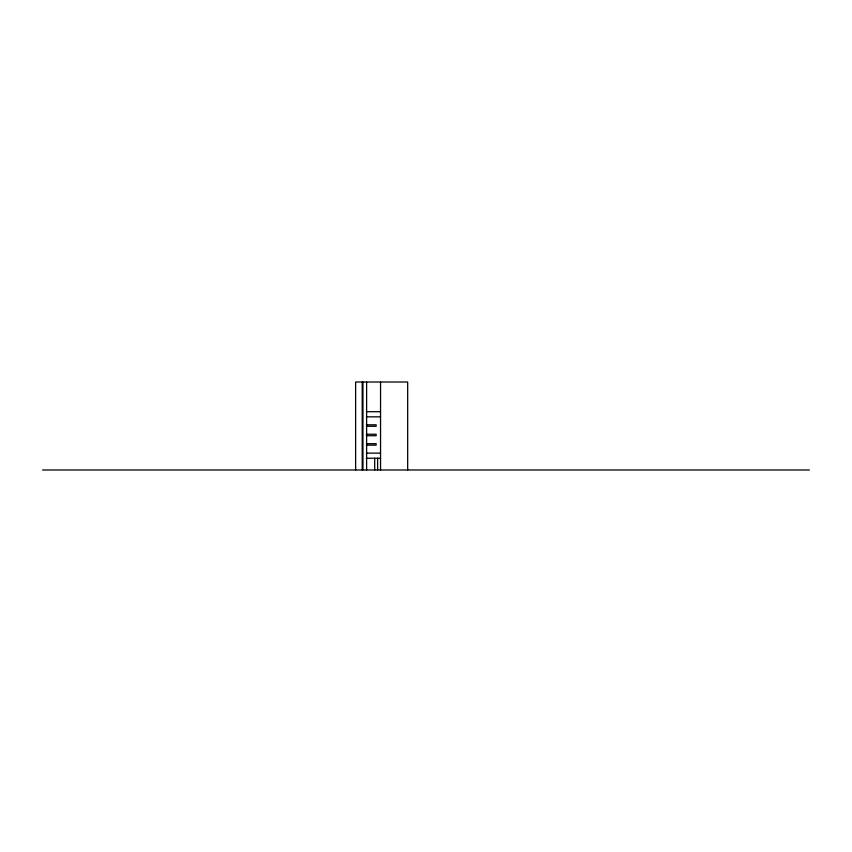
<?xml version="1.0" encoding="UTF-8"?>
<svg xmlns="http://www.w3.org/2000/svg" width="852" height="852" viewBox="0 0 852 852"><rect width="100%" height="100%" fill="white"/><g stroke="black" fill="none" stroke-linecap="round" stroke-linejoin="round"><path stroke-width="1.28" d="M366.435 411.708L380.546 411.708M366.435 416.841L380.546 416.841M366.381 424.807L376.147 424.807L376.147 426.277L366.381 426.277M366.381 434.243L376.147 434.243L376.147 435.713L366.381 435.713M366.381 443.69L376.147 443.69L376.147 445.149L366.381 445.149M366.435 453.126L380.546 453.126M366.349 458.238L380.546 458.238M42.6 469.984L809.4 469.984M407.671 469.984L407.671 382.015L355.625 382.015L355.625 469.984M380.546 382.015L380.546 469.984M377.617 458.238L377.617 469.984M374.688 458.238L374.688 469.984M366.616 382.015L366.616 469.984M362.952 382.015L362.952 469.984M362.217 382.015L362.217 469.984"/></g></svg>
